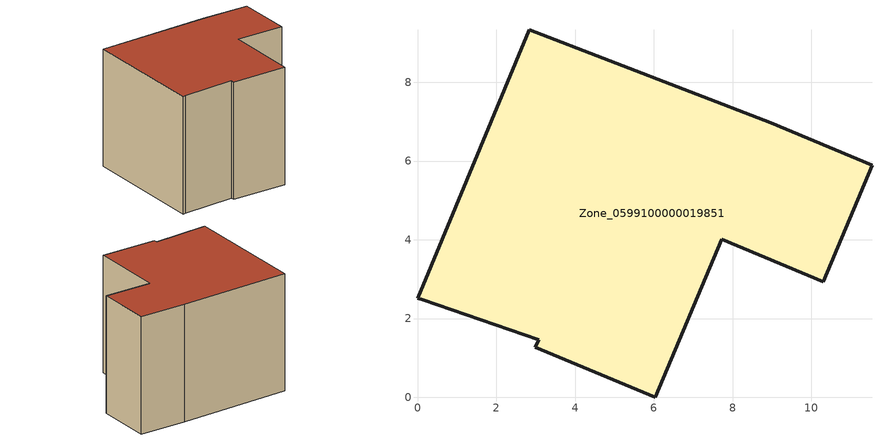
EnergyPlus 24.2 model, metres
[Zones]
Zone_0599100000019851
 floor ground (C_G): 0.14,2.48 0,2.52 2.83,9.34 8.97,6.97 11.54,5.89 10.3,2.93 7.73,4.01 6.04,0 3,1.27 3.08,1.46 z0
 wall outside (C_F): 2.83,9.34 0,2.52 0.14,2.48 3.08,1.46 3,1.27 6.04,0 7.73,4.01 10.3,2.93 11.54,5.89 8.97,6.97 2.83,9.34 z0:6.81
 roof outside (C_R): 0,2.52 0.14,2.48 3.08,1.46 3,1.27 6.04,0 7.73,4.01 10.3,2.93 11.54,5.89 8.97,6.97 2.83,9.34 z6.81
[BUILDING]
Pand.0599100000019851: North Axis=0; Terrain=City; Loads Convergence Tolerance Value=0.04; Temperature Convergence Tolerance Value=0.4; Solar Distribution=FullExterior; Maximum Number of Warmup Days=25; Minimum Number of Warmup Days=1
[Site:Location]
Rotterdam.The.Hague.AP_ZH_NLD Design_Conditions: Latitude=51.96; Longitude=4.45; Time Zone=1; Elevation=-4.5
[SITE:GROUNDTEMPERATURE:BUILDINGSURFACE]
18, 18, 18, 18, 18, 18, 18, 18, 18, 18, 18, 18
[MATERIAL] Thermal Absorptance=0.9; Solar Absorptance=0.7; Visible Absorptance=0.7
Name | Roughness | Thickness | Conductivity | Density | Specific Heat
G.TC.1965-1974 | MediumSmooth | 0.15 | 0.882353 | 540 | 1210
F.TC.1965-1974 | Rough | 0.3 | 0.697674 | 1920 | 840
R.TC.1965-1974 | MediumRough | 0.2 | 0.232558 | 1500 | 1000
[CONSTRUCTION]
C_G: G.TC.1965-1974
C_F: F.TC.1965-1974
C_R: R.TC.1965-1974
[ZONE]
Zone_0599100000019851: Type=1; Multiplier=1; Ceiling Height=Autocalculate; Volume=Autocalculate; Floor Area=autocalculate; Part of Total Floor Area=Yes
[ZONEINFILTRATION:DESIGNFLOWRATE]
Infil_Zone_0599100000019851: Zone or ZoneList or Space or SpaceList=Zone_0599100000019851; Schedule=AlwaysOn; Design Flow Rate Calculation Method=Flow/Area; Flow Rate per Floor Area=0.003; Constant Term Coefficient=1; Temperature Term Coefficient=0; Velocity Term Coefficient=0; Velocity Squared Term Coefficient=0
[HVACTEMPLATE:ZONE:IDEALLOADSAIRSYSTEM]
Zone_0599100000019851: Maximum Heating Supply Air Temperature=50; Minimum Cooling Supply Air Temperature=13; Maximum Heating Supply Air Humidity Ratio=0.0156; Minimum Cooling Supply Air Humidity Ratio=0.0077; Heating Limit=NoLimit; Cooling Limit=NoLimit; Dehumidification Control Type=ConstantSensibleHeatRatio; Cooling Sensible Heat Ratio=0.7; Dehumidification Setpoint=60; Humidification Control Type=None; Humidification Setpoint=30; Outdoor Air Method=None; Outdoor Air Flow Rate per Person=0.00944; Outdoor Air Flow Rate per Zone Floor Area=0; Outdoor Air Flow Rate per Zone=0; Demand Controlled Ventilation Type=None; Outdoor Air Economizer Type=NoEconomizer; Heat Recovery Type=None; Sensible Heat Recovery Effectiveness=0.7; Latent Heat Recovery Effectiveness=0.65
[ZONECONTROL:THERMOSTAT]
ThermostatControl_Zone_0599100000019851: Zone or ZoneList=Zone_0599100000019851; Control Type Schedule=DualSetpointControlType; Control 1=Thermostat_Zone_0599100000019851; Temperature Difference Between Cutout And Setpoint=0
[THERMOSTATSETPOINT:DUALSETPOINT]
Thermostat_Zone_0599100000019851: Heating Setpoint Temperature Schedule=HeatingSetpoint_Zone_0599100000019851; Cooling Setpoint Temperature Schedule=CoolingSetpoint_Zone_0599100000019851
[SCHEDULE:COMPACT]
HeatingSetpoint_Zone_0599100000019851: Through: 12/31, For: AllDays, Until: 24:00, 21
CoolingSetpoint_Zone_0599100000019851: Through: 12/31, For: AllDays, Until: 24:00, 24
DualSetpointControlType: Through: 12/31, For: AllDays, Until: 24:00, 4
AlwaysOn: Through: 12/31, For: AllDays, Until: 24:00, 1
